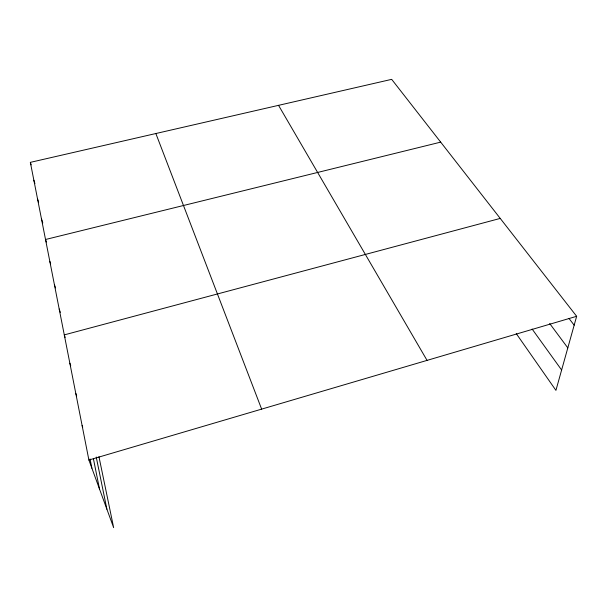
<?xml version="1.0" encoding="UTF-8"?>
<svg xmlns="http://www.w3.org/2000/svg" width="607" height="607" viewBox="0 0 607 607"><rect width="100%" height="100%" fill="white"/><g stroke="black" fill="none" stroke-linecap="round" stroke-linejoin="round"><path stroke-width="0.91" d="M98.956 456.707L113.646 527.65L88.895 460.03L30.35 162.357L391.682 79.35L576.65 316.3L555.929 390.369L516.246 333.562M88.895 460.03L576.65 316.3M500.236 218.414L64.281 334.889L65.146 337.439M440.69 142.129L45.525 239.499L46.352 242.049M569.032 318.5L574.169 325.17M549.699 323.539L567.818 347.887M532.119 329.032L561.627 370.02M278.545 105.337L427.055 360.383M155.855 133.525L261.64 409.126M82.12 425.598L82.719 427.26M75.792 393.404L76.672 395.916M69.858 363.229L70.731 365.763M59.19 308.993L60.328 312.393M54.38 284.539L55.51 287.938M49.827 261.405L50.669 263.954M41.435 218.725L42.801 222.951M37.558 198.99L38.628 202.359M33.863 180.226L34.925 183.572M30.35 162.357L31.139 164.854M96.232 457.041L106.893 509.205M93.41 458.733L99.51 489.03M90.048 458.93L91.885 468.202"/></g></svg>
